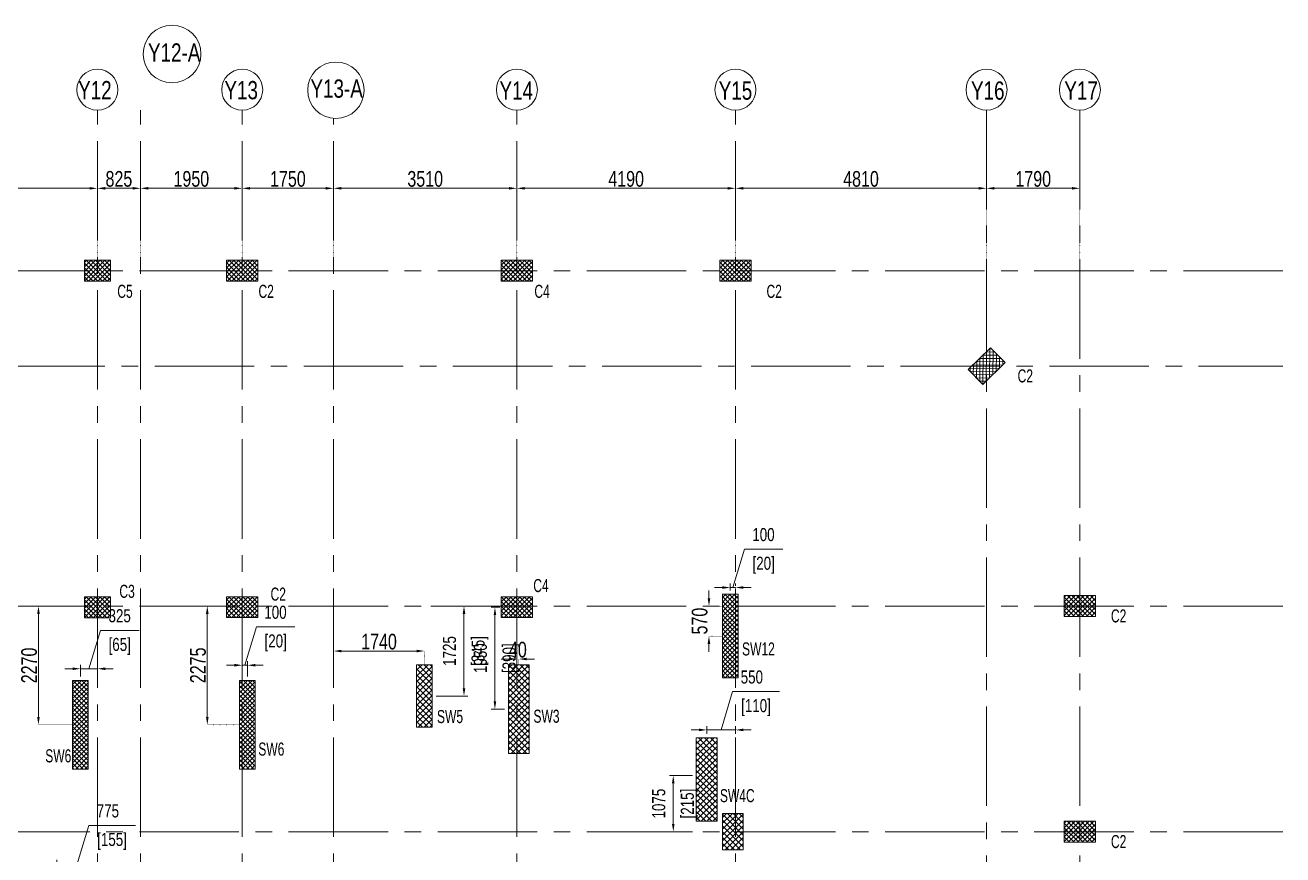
# Model space of a CAD drawing. Header units: millimetres. Extents: x 695 to 71867, y -1044 to 33059.
# Drawn here: x 47619 to 71717, y 17157 to 33059 of the extents above; entities that cross this region are included whole.
import ezdxf

# ---------------------------------------------------------------- set-up
doc = ezdxf.new("R2010")
doc.units = ezdxf.units.MM
for name, pattern in [('CENTER2', [28.575, 19.05, -3.175, 3.175, -3.175]), ('DASHED', [0.75, 0.5, -0.25]), ('DOT2', [3.175, 0, -3.175])]:
    doc.linetypes.add(name, pattern=pattern)
doc.layers.get('Defpoints').update_dxf_attribs({"color": 2, "lineweight": 40})
for name, color, linetype, lineweight in [('4 CEN NUM CIRCLE', 1, 'Continuous', 9), ('6 CEN NUM TEXT', 7, 'Continuous', 15), ('AN_PILE CAP', 161, 'Continuous', 25), ('CENTER LINE', 251, 'CENTER2', 9), ('DIM', 1, 'Continuous', 18), ('N_TEXT', 7, 'Continuous', 15), ('NEW_SH', 6, 'Continuous', 15), ('SW GF', 6, 'Continuous', 15)]:
    doc.layers.add(name, color=color, linetype=linetype, lineweight=lineweight)
doc.styles.add('AV', font='swisscl.ttf')
doc.styles.add('KARTIK MISC', font='swisscl.ttf', dxfattribs={"width": 0.9, "height": 300})
doc.styles.add('NK 125', font='swisscl.ttf', dxfattribs={"height": 300})
doc.dimstyles.new('DIMENSION', dxfattribs={"dimtxt": 250, "dimasz": 150, "dimexe": 75, "dimexo": 75, "dimgap": 150, "dimtad": 1, "dimdec": 0, "dimrnd": 5, "dimzin": 3, "dimdsep": 46, "dimtxsty": 'AV', "dimcen": 0, "dimclrd": 4, "dimclre": 4, "dimclrt": 4, "dimadec": 0, "dimazin": 0, "dimtfac": 1, "dimtdec": 0, "dimtofl": 0, "dimtmove": 1, "dimatfit": 0, "dimfxl": 1, "dimtolj": 1, "dimtzin": 0, "dimlwd": 5, "dimlwe": 5, "dimarcsym": 0})
doc.dimstyles.new('ravi', dxfattribs={"dimtxt": 300, "dimasz": 150, "dimexe": 0.18, "dimexo": 0.0625, "dimgap": 25, "dimtad": 1, "dimdec": 0, "dimrnd": 5, "dimzin": 0, "dimdsep": 46, "dimtxsty": 'NK 125', "dimblk": 'ARCHTICK', "dimcen": 0.09, "dimdle": 1, "dimclrd": 256, "dimclre": 4, "dimclrt": 256, "dimadec": 0, "dimazin": 0, "dimtfac": 1, "dimtdec": 0, "dimtix": 1, "dimtofl": 0, "dimtmove": 0, "dimatfit": 3, "dimldrblk": 'OPEN90', "dimfxl": 3000, "dimfxlon": 1, "dimtolj": 1, "dimtzin": 0, "dimlwd": 5, "dimlwe": 5, "dimarcsym": 0})
pattern_1 = [(45, (0, 0), (-44.1941738, 44.1941738), []), (135, (0, 0), (-44.1941738, -44.1941738), [])]

# ---------------------------------------------------------------- blocks, each defined once
blk = doc.blocks.new('SW3')
at = {"layer": 'NEW_SH', "lineweight": 5, "ltscale": 200}
h = blk.add_hatch(dxfattribs=at)
h.set_pattern_fill('ANSI37', color=256, scale=25)
h.paths.add_polyline_path([(582277, -3132), (581877, -3132), (581877, -4832), (582277, -4832)])
blk.add_lwpolyline([(581877, -3132), (582277, -3132), (582277, -4832), (581877, -4832)], close=True, dxfattribs=at)
blk = doc.blocks.new('C1')
at = {"layer": 'NEW_SH', "lineweight": 5, "ltscale": 20}
h = blk.add_hatch(dxfattribs=at)
h.set_pattern_fill('ANSI37', color=6, scale=25)
h.paths.add_polyline_path([(571152, -1807), (571152, -2207), (571852, -2207), (571852, -1807)])
at = {"layer": 'NEW_SH', "color": 6, "lineweight": 5, "ltscale": 20}
blk.add_lwpolyline([(571152, -1807), (571852, -1807), (571852, -2207), (571152, -2207)], close=True, dxfattribs=at)
blk = doc.blocks.new('SWA4')
at = {"layer": 'NEW_SH', "lineweight": 5, "ltscale": 200}
h = blk.add_hatch(dxfattribs=at)
h.set_pattern_fill('ANSI37', color=256, scale=25)
h.set_pattern_definition([(45, (380050.23, 33223.92), (-56.126601, 56.126601), []), (135, (380050.23, 33223.92), (-56.126601, -56.126601), [])])
h.paths.add_polyline_path([(962328, 20092), (962028, 20092), (962028, 18892), (962328, 18892)])
blk.add_lwpolyline([(962028, 20092), (962328, 20092), (962328, 18892), (962028, 18892)], close=True, dxfattribs=at)
blk = doc.blocks.new('SW4')
at = {"layer": 'NEW_SH', "lineweight": 5, "ltscale": 200}
h = blk.add_hatch(dxfattribs=at)
h.set_pattern_fill('ANSI37', color=256, scale=25)
h.paths.add_polyline_path([(581977, -14332), (582377, -14332), (582377, -12732), (581977, -12732)])
blk.add_lwpolyline([(581977, -12732), (582377, -12732), (582377, -14332), (581977, -14332)], close=True, dxfattribs=at)
blk = doc.blocks.new('C3A')
at = {"layer": 'NEW_SH', "lineweight": 5}
h = blk.add_hatch(dxfattribs=at)
h.set_pattern_fill('ANSI37', color=256, scale=500)
h.set_pattern_definition(pattern_1)
h.paths.add_polyline_path([(-612508, 1551312), (-612908, 1551312), (-612908, 1550712), (-612508, 1550712)])
blk.add_lwpolyline([(-612908, 1551312), (-612508, 1551312), (-612508, 1550712), (-612908, 1550712)], close=True, dxfattribs=at)
blk = doc.blocks.new('C8')
at = {"layer": 'NEW_SH', "lineweight": 5}
h = blk.add_hatch(dxfattribs=at)
h.set_pattern_fill('ANSI37', color=256, scale=500)
h.set_pattern_definition(pattern_1)
h.paths.add_polyline_path([(-617609, 1561384), (-617609, 1561884), (-618009, 1561884), (-618009, 1561384)])
blk.add_lwpolyline([(-618009, 1561884), (-617609, 1561884), (-617609, 1561384), (-618009, 1561384)], close=True, dxfattribs=at)
blk = doc.blocks.new('SW12')
at = {"layer": 'NEW_SH', "lineweight": 5}
h = blk.add_hatch(dxfattribs=at)
h.set_pattern_fill('ANSI37', color=256, scale=500)
h.set_pattern_definition(pattern_1)
h.paths.add_polyline_path([(-541731, 1545107), (-541431, 1545107), (-541431, 1546707), (-541731, 1546707)])
blk.add_lwpolyline([(-541731, 1546707), (-541431, 1546707), (-541431, 1545107), (-541731, 1545107)], close=True, dxfattribs=at)
blk = doc.blocks.new('T')
at = {"layer": 'NEW_SH', "lineweight": 5, "ltscale": 200}
h = blk.add_hatch(dxfattribs=at)
h.set_pattern_fill('ANSI37', color=256, scale=500)
h.set_pattern_definition(pattern_1)
h.paths.add_polyline_path([(366832, 112240), (367132, 112240), (367132, 110540), (366832, 110540)])
blk.add_lwpolyline([(366832, 112240), (367132, 112240), (367132, 110540), (366832, 110540)], close=True, dxfattribs=at)
blk = doc.blocks.new('*D227')
at = {"layer": 'Defpoints', "color": 0, "transparency": 16777216}
for p in [(48679, 20501), (49004, 20724), (49004, 20650)]:
    blk.add_point(p, dxfattribs=at)
at = {"layer": 'N_TEXT', "color": 4, "lineweight": 5, "transparency": 16777216}
for p, q in [((48841, 20724), (49062, 21459)), ((49062, 21459), (49801, 21459)), ((48679, 20576), (48679, 20799)), ((49004, 20725), (49004, 20799)), ((48529, 20724), (48379, 20724)), ((48679, 20724), (49004, 20724)), ((49154, 20724), (49304, 20724))]:
    blk.add_line(p, q, dxfattribs=at)
at = {"layer": 'N_TEXT', "color": 4, "transparency": 16777216}
for points in [[(48529, 20749), (48529, 20699), (48679, 20724)], [(49154, 20749), (49154, 20699), (49004, 20724)]]:
    blk.add_solid(points, dxfattribs=at)
at = {"layer": 'N_TEXT', "color": 4, "transparency": 16777216, "char_height": 250, "attachment_point": 5, "style": 'AV'}
for s, insert in [('\\A1;325', (49430, 21738)), ('\\A1;[65]', (49431, 21152))]:
    blk.add_mtext(s, dxfattribs=dict(at, insert=insert))
blk = doc.blocks.new('*D228')
at = {"layer": 'Defpoints', "color": 0, "transparency": 16777216}
for p in [(51879, 20791), (51779, 20673), (51879, 20501)]:
    blk.add_point(p, dxfattribs=at)
at = {"layer": 'N_TEXT', "color": 4, "lineweight": 5, "transparency": 16777216}
for p, q in [((51829, 20791), (52049, 21527)), ((52049, 21527), (52788, 21527)), ((51629, 20791), (51479, 20791)), ((51779, 20748), (51779, 20866)), ((51779, 20791), (51879, 20791)), ((51879, 20576), (51879, 20866)), ((52029, 20791), (52179, 20791))]:
    blk.add_line(p, q, dxfattribs=at)
at = {"layer": 'N_TEXT', "color": 4, "transparency": 16777216}
for points in [[(51629, 20816), (51629, 20766), (51779, 20791)], [(52029, 20816), (52029, 20766), (51879, 20791)]]:
    blk.add_solid(points, dxfattribs=at)
at = {"layer": 'N_TEXT', "color": 4, "transparency": 16777216, "char_height": 250, "attachment_point": 5, "style": 'AV'}
for s, insert in [('\\A1;100', (52415, 21805)), ('\\A1;[20]', (52419, 21219))]:
    blk.add_mtext(s, dxfattribs=dict(at, insert=insert))
blk = doc.blocks.new('*D229')
at = {"layer": 'Defpoints', "color": 0, "transparency": 16777216}
for p in [(53529, 21063), (53529, 20801), (55270, 20801)]:
    blk.add_point(p, dxfattribs=at)
at = {"layer": 'DIM', "color": 4, "linetype": 'DOT2', "lineweight": 5, "transparency": 16777216}
for p, q in [((53529, 20801), (53529, 21063)), ((55270, 20801), (55270, 21063))]:
    blk.add_line(p, q, dxfattribs=at)
at = {"layer": 'DIM', "lineweight": 5, "transparency": 16777216}
blk.add_line((55120, 21063), (53679, 21063), dxfattribs=at)
at = {"layer": 'DIM', "transparency": 16777216}
for points in [[(53679, 21088), (53679, 21038), (53529, 21063)], [(55120, 21088), (55120, 21038), (55270, 21063)]]:
    blk.add_solid(points, dxfattribs=at)
at = {"layer": 'DIM', "transparency": 16777216, "insert": (54399, 21242), "char_height": 300, "attachment_point": 5, "style": 'NK 125'}
blk.add_mtext('\\A1;1740', dxfattribs=at)
blk = doc.blocks.new('_Open90')
at = {"color": 0, "linetype": 'ByBlock', "lineweight": -2}
for p, q in [((0, 0), (-1, 0)), ((-0.5, 0.5), (0, 0)), ((0, 0), (-0.5, -0.5))]:
    blk.add_line(p, q, dxfattribs=at)
blk = doc.blocks.new('*D230')
at = {"layer": 'Defpoints', "color": 0, "transparency": 16777216}
for p in [(57041, 20801), (57079, 20910), (57079, 20801)]:
    blk.add_point(p, dxfattribs=at)
at = {"layer": 'DIM', "lineweight": 5, "transparency": 16777216}
for p, q in [((56891, 20910), (56741, 20910)), ((57229, 20910), (57379, 20910))]:
    blk.add_line(p, q, dxfattribs=at)
at = {"layer": 'DIM', "color": 4, "linetype": 'DOT2', "lineweight": 5, "transparency": 16777216}
for p, q in [((57041, 20801), (57041, 20910)), ((57079, 20801), (57079, 20910))]:
    blk.add_line(p, q, dxfattribs=at)
at = {"layer": 'DIM', "transparency": 16777216}
for points in [[(56891, 20935), (56891, 20885), (57041, 20910)], [(57229, 20935), (57229, 20885), (57079, 20910)]]:
    blk.add_solid(points, dxfattribs=at)
at = {"layer": 'DIM', "transparency": 16777216, "insert": (57060, 21088), "char_height": 300, "attachment_point": 5, "style": 'NK 125'}
blk.add_mtext('\\A1;40', dxfattribs=at)
blk = doc.blocks.new('*D172')
at = {"layer": 'Defpoints', "color": 0, "transparency": 16777216}
for p in [(61229, 22280), (61229, 22237), (61129, 22151)]:
    blk.add_point(p, dxfattribs=at)
at = {"layer": 'N_TEXT', "color": 4, "lineweight": 5, "transparency": 16777216}
for p, q in [((61179, 22280), (61399, 23016)), ((61399, 23016), (62138, 23016)), ((60979, 22280), (60829, 22280)), ((61129, 22226), (61129, 22355)), ((61129, 22280), (61229, 22280)), ((61229, 22312), (61229, 22355)), ((61379, 22280), (61529, 22280))]:
    blk.add_line(p, q, dxfattribs=at)
at = {"layer": 'N_TEXT', "color": 4, "transparency": 16777216}
for points in [[(60979, 22305), (60979, 22255), (61129, 22280)], [(61379, 22305), (61379, 22255), (61229, 22280)]]:
    blk.add_solid(points, dxfattribs=at)
at = {"layer": 'N_TEXT', "color": 4, "transparency": 16777216, "char_height": 250, "attachment_point": 5, "style": 'AV'}
for s, insert in [('\\A1;100', (61765, 23294)), ('\\A1;[20]', (61769, 22708))]:
    blk.add_mtext(s, dxfattribs=dict(at, insert=insert))
blk = doc.blocks.new('*D231')
at = {"layer": 'Defpoints', "color": 0, "transparency": 16777216}
for p in [(61229, 19551), (60679, 19401), (61229, 19401)]:
    blk.add_point(p, dxfattribs=at)
at = {"layer": 'N_TEXT', "color": 4, "lineweight": 5, "transparency": 16777216}
for p, q in [((60954, 19551), (61174, 20286)), ((61174, 20286), (62070, 20286)), ((60529, 19551), (60379, 19551)), ((60679, 19476), (60679, 19626)), ((60679, 19551), (61229, 19551)), ((61229, 19476), (61229, 19626)), ((61379, 19551), (61529, 19551))]:
    blk.add_line(p, q, dxfattribs=at)
at = {"layer": 'N_TEXT', "color": 4, "transparency": 16777216}
for points in [[(60529, 19576), (60529, 19526), (60679, 19551)], [(61379, 19576), (61379, 19526), (61229, 19551)]]:
    blk.add_solid(points, dxfattribs=at)
at = {"layer": 'N_TEXT', "color": 4, "transparency": 16777216, "char_height": 250, "attachment_point": 5, "style": 'AV'}
for s, insert in [('\\A1;550', (61543, 20564)), ('\\A1;[110]', (61622, 19979))]:
    blk.add_mtext(s, dxfattribs=dict(at, insert=insert))
blk = doc.blocks.new('*D174')
at = {"layer": 'Defpoints', "color": 0, "transparency": 16777216}
for p in [(49004, 16986), (48229, 16701), (49004, 16701)]:
    blk.add_point(p, dxfattribs=at)
at = {"layer": 'N_TEXT', "color": 4, "lineweight": 5, "transparency": 16777216}
for p, q in [((48616, 16986), (48837, 17721)), ((48837, 17721), (49732, 17721)), ((48079, 16986), (47929, 16986)), ((48229, 16776), (48229, 17061)), ((48229, 16986), (49004, 16986)), ((49004, 16776), (49004, 17061)), ((49154, 16986), (49304, 16986))]:
    blk.add_line(p, q, dxfattribs=at)
at = {"layer": 'N_TEXT', "color": 4, "transparency": 16777216}
for points in [[(48079, 17011), (48079, 16961), (48229, 16986)], [(49154, 17011), (49154, 16961), (49004, 16986)]]:
    blk.add_solid(points, dxfattribs=at)
at = {"layer": 'N_TEXT', "color": 4, "transparency": 16777216, "char_height": 250, "attachment_point": 5, "style": 'AV'}
for s, insert in [('\\A1;775', (49204, 17998)), ('\\A1;[155]', (49284, 17414))]:
    blk.add_mtext(s, dxfattribs=dict(at, insert=insert))
blk = doc.blocks.new('*D204')
at = {"layer": 'Defpoints', "color": 0, "transparency": 16777216}
for p in [(47874, 21923), (48529, 21923), (48529, 19651)]:
    blk.add_point(p, dxfattribs=at)
at = {"layer": 'DIM', "color": 4, "linetype": 'DOT2', "lineweight": 5, "transparency": 16777216}
for p, q in [((48529, 21923), (47874, 21923)), ((48529, 19651), (47874, 19651))]:
    blk.add_line(p, q, dxfattribs=at)
at = {"layer": 'DIM', "lineweight": 5, "transparency": 16777216}
blk.add_line((47874, 19801), (47874, 21773), dxfattribs=at)
at = {"layer": 'DIM', "transparency": 16777216}
for points in [[(47849, 21773), (47899, 21773), (47874, 21923)], [(47849, 19801), (47899, 19801), (47874, 19651)]]:
    blk.add_solid(points, dxfattribs=at)
at = {"layer": 'DIM', "transparency": 16777216, "insert": (47696, 20787), "char_height": 300, "attachment_point": 5, "rotation": 90, "style": 'NK 125'}
blk.add_mtext('\\A1;2270', dxfattribs=at)
blk = doc.blocks.new('*D205')
at = {"layer": 'Defpoints', "color": 0, "transparency": 16777216}
for p in [(51109, 21926), (51529, 21926), (51729, 19651)]:
    blk.add_point(p, dxfattribs=at)
at = {"layer": 'DIM', "color": 4, "linetype": 'DOT2', "lineweight": 5, "transparency": 16777216}
for p, q in [((51529, 21926), (51109, 21926)), ((51729, 19651), (51109, 19651))]:
    blk.add_line(p, q, dxfattribs=at)
at = {"layer": 'DIM', "lineweight": 5, "transparency": 16777216}
blk.add_line((51109, 19801), (51109, 21776), dxfattribs=at)
at = {"layer": 'DIM', "transparency": 16777216}
for points in [[(51084, 21776), (51134, 21776), (51109, 21926)], [(51084, 19801), (51134, 19801), (51109, 19651)]]:
    blk.add_solid(points, dxfattribs=at)
at = {"layer": 'DIM', "transparency": 16777216, "insert": (50931, 20789), "char_height": 300, "attachment_point": 5, "rotation": 90, "style": 'NK 125'}
blk.add_mtext('\\A1;2275', dxfattribs=at)
blk = doc.blocks.new('*D206')
at = {"layer": 'Defpoints', "color": 0, "transparency": 16777216}
for p in [(55317, 21926), (56027, 21926), (55420, 20201)]:
    blk.add_point(p, dxfattribs=at)
at = {"layer": 'N_TEXT', "color": 4, "lineweight": 5, "transparency": 16777216}
for p, q in [((55392, 21926), (56102, 21926)), ((56027, 20351), (56027, 21776)), ((55495, 20201), (56102, 20201))]:
    blk.add_line(p, q, dxfattribs=at)
at = {"layer": 'N_TEXT', "color": 4, "transparency": 16777216}
for points in [[(56002, 21776), (56052, 21776), (56027, 21926)], [(56002, 20351), (56052, 20351), (56027, 20201)]]:
    blk.add_solid(points, dxfattribs=at)
at = {"layer": 'N_TEXT', "color": 4, "transparency": 16777216, "char_height": 250, "attachment_point": 5, "rotation": 90, "style": 'AV'}
for s, insert in [('\\A1;1725', (55749, 21064)), ('\\A1;[345]', (56334, 21064))]:
    blk.add_mtext(s, dxfattribs=dict(at, insert=insert))
blk = doc.blocks.new('*D207')
at = {"layer": 'Defpoints', "color": 0, "transparency": 16777216}
for p in [(56620, 21901), (56791, 21901), (56879, 19951)]:
    blk.add_point(p, dxfattribs=at)
at = {"layer": 'N_TEXT', "color": 4, "lineweight": 5, "transparency": 16777216}
for p, q in [((56716, 21901), (56545, 21901)), ((56620, 20101), (56620, 21751)), ((56804, 19951), (56545, 19951))]:
    blk.add_line(p, q, dxfattribs=at)
at = {"layer": 'N_TEXT', "color": 4, "transparency": 16777216}
for points in [[(56595, 21751), (56645, 21751), (56620, 21901)], [(56595, 20101), (56645, 20101), (56620, 19951)]]:
    blk.add_solid(points, dxfattribs=at)
at = {"layer": 'N_TEXT', "color": 4, "transparency": 16777216, "char_height": 250, "attachment_point": 5, "rotation": 90, "style": 'AV'}
for s, insert in [('\\A1;1950', (56342, 20926)), ('\\A1;[390]', (56928, 20926))]:
    blk.add_mtext(s, dxfattribs=dict(at, insert=insert))
blk = doc.blocks.new('*D141')
at = {"layer": 'Defpoints', "color": 0, "transparency": 16777216}
for p in [(60721, 21923), (60979, 21923), (60979, 21351)]:
    blk.add_point(p, dxfattribs=at)
at = {"layer": 'DIM', "lineweight": 5, "transparency": 16777216}
for p, q in [((60721, 22073), (60721, 22223)), ((60721, 21201), (60721, 21051))]:
    blk.add_line(p, q, dxfattribs=at)
at = {"layer": 'DIM', "color": 4, "linetype": 'DOT2', "lineweight": 5, "transparency": 16777216}
for p, q in [((60979, 21923), (60721, 21923)), ((60979, 21351), (60721, 21351))]:
    blk.add_line(p, q, dxfattribs=at)
at = {"layer": 'DIM', "transparency": 16777216}
for points in [[(60696, 22073), (60746, 22073), (60721, 21923)], [(60696, 21201), (60746, 21201), (60721, 21351)]]:
    blk.add_solid(points, dxfattribs=at)
at = {"layer": 'DIM', "transparency": 16777216, "insert": (60543, 21637), "char_height": 300, "attachment_point": 5, "rotation": 90, "style": 'NK 125'}
blk.add_mtext('\\A1;570', dxfattribs=at)
blk = doc.blocks.new('*D208')
at = {"layer": 'Defpoints', "color": 0, "transparency": 16777216}
for p in [(60479, 18676), (60037, 17601), (60479, 17601)]:
    blk.add_point(p, dxfattribs=at)
at = {"layer": 'N_TEXT', "color": 4, "lineweight": 5, "transparency": 16777216}
for p, q in [((60404, 18676), (59962, 18676)), ((60037, 18526), (60037, 17751)), ((60404, 17601), (59962, 17601))]:
    blk.add_line(p, q, dxfattribs=at)
at = {"layer": 'N_TEXT', "color": 4, "transparency": 16777216}
for points in [[(60012, 18526), (60062, 18526), (60037, 18676)], [(60012, 17751), (60062, 17751), (60037, 17601)]]:
    blk.add_solid(points, dxfattribs=at)
at = {"layer": 'N_TEXT', "color": 4, "transparency": 16777216, "char_height": 250, "attachment_point": 5, "rotation": 90, "style": 'AV'}
for s, insert in [('\\A1;1075', (59759, 18139)), ('\\A1;[215]', (60344, 18139))]:
    blk.add_mtext(s, dxfattribs=dict(at, insert=insert))
blk = doc.blocks.new('*D154')
at = {"layer": 'Defpoints', "color": 0, "transparency": 16777216}
for p in [(49003, 29932), (44728, 28348), (49003, 28348)]:
    blk.add_point(p, dxfattribs=at)
at = {"layer": 'DIM', "color": 4, "linetype": 'DOT2', "lineweight": 5, "transparency": 16777216}
for p, q in [((44728, 28348), (44728, 29932)), ((49003, 28348), (49003, 29932))]:
    blk.add_line(p, q, dxfattribs=at)
at = {"layer": 'DIM', "lineweight": 5, "transparency": 16777216}
blk.add_line((44878, 29932), (48853, 29932), dxfattribs=at)
at = {"layer": 'DIM', "transparency": 16777216}
for points in [[(44878, 29957), (44878, 29907), (44728, 29932)], [(48853, 29957), (48853, 29907), (49003, 29932)]]:
    blk.add_solid(points, dxfattribs=at)
at = {"layer": 'DIM', "transparency": 16777216, "insert": (46865, 30111), "char_height": 300, "attachment_point": 5, "style": 'NK 125'}
blk.add_mtext('\\A1;4275', dxfattribs=at)
blk = doc.blocks.new('*D155')
at = {"layer": 'Defpoints', "color": 0, "transparency": 16777216}
for p in [(51778, 29932), (49828, 28348), (51778, 28348)]:
    blk.add_point(p, dxfattribs=at)
at = {"layer": 'DIM', "color": 4, "linetype": 'DOT2', "lineweight": 5, "transparency": 16777216}
for p, q in [((49828, 28348), (49828, 29932)), ((51778, 28348), (51778, 29932))]:
    blk.add_line(p, q, dxfattribs=at)
at = {"layer": 'DIM', "lineweight": 5, "transparency": 16777216}
blk.add_line((49978, 29932), (51628, 29932), dxfattribs=at)
at = {"layer": 'DIM', "transparency": 16777216}
for points in [[(49978, 29957), (49978, 29907), (49828, 29932)], [(51628, 29957), (51628, 29907), (51778, 29932)]]:
    blk.add_solid(points, dxfattribs=at)
at = {"layer": 'DIM', "transparency": 16777216, "insert": (50803, 30111), "char_height": 300, "attachment_point": 5, "style": 'NK 125'}
blk.add_mtext('\\A1;1950', dxfattribs=at)
blk = doc.blocks.new('*D156')
at = {"layer": 'Defpoints', "color": 0, "transparency": 16777216}
for p in [(57040, 29932), (53528, 28348), (57040, 28348)]:
    blk.add_point(p, dxfattribs=at)
at = {"layer": 'DIM', "color": 4, "linetype": 'DOT2', "lineweight": 5, "transparency": 16777216}
for p, q in [((53528, 28348), (53528, 29932)), ((57040, 28348), (57040, 29932))]:
    blk.add_line(p, q, dxfattribs=at)
at = {"layer": 'DIM', "lineweight": 5, "transparency": 16777216}
blk.add_line((53678, 29932), (56890, 29932), dxfattribs=at)
at = {"layer": 'DIM', "transparency": 16777216}
for points in [[(53678, 29957), (53678, 29907), (53528, 29932)], [(56890, 29957), (56890, 29907), (57040, 29932)]]:
    blk.add_solid(points, dxfattribs=at)
at = {"layer": 'DIM', "transparency": 16777216, "insert": (55284, 30111), "char_height": 300, "attachment_point": 5, "style": 'NK 125'}
blk.add_mtext('\\A1;3510', dxfattribs=at)
blk = doc.blocks.new('*D157')
at = {"layer": 'Defpoints', "color": 0, "transparency": 16777216}
for p in [(61228, 29932), (57040, 28348), (61228, 28348)]:
    blk.add_point(p, dxfattribs=at)
at = {"layer": 'DIM', "color": 4, "linetype": 'DOT2', "lineweight": 5, "transparency": 16777216}
for p, q in [((57040, 28348), (57040, 29932)), ((61228, 28348), (61228, 29932))]:
    blk.add_line(p, q, dxfattribs=at)
at = {"layer": 'DIM', "lineweight": 5, "transparency": 16777216}
blk.add_line((57190, 29932), (61078, 29932), dxfattribs=at)
at = {"layer": 'DIM', "transparency": 16777216}
for points in [[(57190, 29957), (57190, 29907), (57040, 29932)], [(61078, 29957), (61078, 29907), (61228, 29932)]]:
    blk.add_solid(points, dxfattribs=at)
at = {"layer": 'DIM', "transparency": 16777216, "insert": (59134, 30111), "char_height": 300, "attachment_point": 5, "style": 'NK 125'}
blk.add_mtext('\\A1;4190', dxfattribs=at)
blk = doc.blocks.new('*D158')
at = {"layer": 'Defpoints', "color": 0, "transparency": 16777216}
for p in [(66040, 29932), (61228, 28348), (66040, 28348)]:
    blk.add_point(p, dxfattribs=at)
at = {"layer": 'DIM', "color": 4, "linetype": 'DOT2', "lineweight": 5, "transparency": 16777216}
for p, q in [((61228, 28348), (61228, 29932)), ((66040, 28348), (66040, 29932))]:
    blk.add_line(p, q, dxfattribs=at)
at = {"layer": 'DIM', "lineweight": 5, "transparency": 16777216}
blk.add_line((61378, 29932), (65890, 29932), dxfattribs=at)
at = {"layer": 'DIM', "transparency": 16777216}
for points in [[(61378, 29957), (61378, 29907), (61228, 29932)], [(65890, 29957), (65890, 29907), (66040, 29932)]]:
    blk.add_solid(points, dxfattribs=at)
at = {"layer": 'DIM', "transparency": 16777216, "insert": (63634, 30111), "char_height": 300, "attachment_point": 5, "style": 'NK 125'}
blk.add_mtext('\\A1;4810', dxfattribs=at)
blk = doc.blocks.new('*D159')
at = {"layer": 'Defpoints', "color": 0, "transparency": 16777216}
for p in [(67828, 29932), (66040, 28348), (67828, 28348)]:
    blk.add_point(p, dxfattribs=at)
at = {"layer": 'DIM', "color": 4, "linetype": 'DOT2', "lineweight": 5, "transparency": 16777216}
for p, q in [((66040, 28348), (66040, 29932)), ((67828, 28348), (67828, 29932))]:
    blk.add_line(p, q, dxfattribs=at)
at = {"layer": 'DIM', "lineweight": 5, "transparency": 16777216}
blk.add_line((66190, 29932), (67678, 29932), dxfattribs=at)
at = {"layer": 'DIM', "transparency": 16777216}
for points in [[(66190, 29957), (66190, 29907), (66040, 29932)], [(67678, 29957), (67678, 29907), (67828, 29932)]]:
    blk.add_solid(points, dxfattribs=at)
at = {"layer": 'DIM', "transparency": 16777216, "insert": (66934, 30111), "char_height": 300, "attachment_point": 5, "style": 'NK 125'}
blk.add_mtext('\\A1;1790', dxfattribs=at)
blk = doc.blocks.new('*D168')
at = {"layer": 'Defpoints', "color": 0, "transparency": 16777216}
for p in [(49828, 29932), (49003, 28348), (49828, 28348)]:
    blk.add_point(p, dxfattribs=at)
at = {"layer": 'DIM', "color": 4, "linetype": 'DOT2', "lineweight": 5, "transparency": 16777216}
for p, q in [((49003, 28348), (49003, 29932)), ((49828, 28348), (49828, 29932))]:
    blk.add_line(p, q, dxfattribs=at)
at = {"layer": 'DIM', "lineweight": 5, "transparency": 16777216}
blk.add_line((49153, 29932), (49678, 29932), dxfattribs=at)
at = {"layer": 'DIM', "transparency": 16777216}
for points in [[(49153, 29957), (49153, 29907), (49003, 29932)], [(49678, 29957), (49678, 29907), (49828, 29932)]]:
    blk.add_solid(points, dxfattribs=at)
at = {"layer": 'DIM', "transparency": 16777216, "insert": (49415, 30111), "char_height": 300, "attachment_point": 5, "style": 'NK 125'}
blk.add_mtext('\\A1;825', dxfattribs=at)
blk = doc.blocks.new('*D169')
at = {"layer": 'Defpoints', "color": 0, "transparency": 16777216}
for p in [(53528, 29932), (51778, 28348), (53528, 28348)]:
    blk.add_point(p, dxfattribs=at)
at = {"layer": 'DIM', "color": 4, "linetype": 'DOT2', "lineweight": 5, "transparency": 16777216}
for p, q in [((51778, 28348), (51778, 29932)), ((53528, 28348), (53528, 29932))]:
    blk.add_line(p, q, dxfattribs=at)
at = {"layer": 'DIM', "lineweight": 5, "transparency": 16777216}
blk.add_line((51928, 29932), (53378, 29932), dxfattribs=at)
at = {"layer": 'DIM', "transparency": 16777216}
for points in [[(51928, 29957), (51928, 29907), (51778, 29932)], [(53378, 29957), (53378, 29907), (53528, 29932)]]:
    blk.add_solid(points, dxfattribs=at)
at = {"layer": 'DIM', "transparency": 16777216, "insert": (52653, 30111), "char_height": 300, "attachment_point": 5, "style": 'NK 125'}
blk.add_mtext('\\A1;1750', dxfattribs=at)

msp = doc.modelspace()

# ---------------------------------------------------------------- linework, layer by layer
at = {"layer": '4 CEN NUM CIRCLE', "transparency": 16777216}
for centre, radius in [((50434.2, 32505.9), 553.5), ((53573.8, 31811.4, 0), 541.3), ((49003, 31821.4, 0), 392.8), ((51778, 31821.4, 0), 392.8), ((57040.2, 31821.4, 0), 392.8), ((61228, 31821.4, 0), 392.8), ((66039.6, 31821.4, 0), 392.8), ((67828, 31821.4, 0), 392.8)]:
    msp.add_circle(centre, radius, dxfattribs=at)
at = {"layer": 'CENTER LINE', "linetype": 'CENTER2', "lineweight": 0, "ltscale": 100, "transparency": 16777216}
for p, q in [((49003, 355.9), (49003, 31428.7)), ((49828, 355.9), (49828, 31428.7)), ((51778, 355.9), (51778, 31428.7)), ((57040.2, 355.9), (57040.2, 31428.7)), ((61228, 355.9), (61228, 31428.7)), ((66039.6, 31428.7), (66039.6, 355.9)), ((67828, 31428.7), (67828, 355.9)), ((53528, 355.9), (53528, 31278.6)), ((71716.5, 28347.6), (1523.3, 28347.6)), ((1523.3, 26522.7), (71716.5, 26522.7)), ((71716.5, 21922.6), (1523.3, 21922.6)), ((71716.8, 17597.6), (1523.3, 17597.6))]:
    msp.add_line(p, q, dxfattribs=at)
at = {"layer": 'NEW_SH', "lineweight": 5, "ltscale": 200, "transparency": 16777216}
for points in [[(48528.7, 20501.4), (48828.7, 20501.4), (48828.7, 18801.4), (48528.7, 18801.4)], [(51728.7, 20501.4), (52028.7, 20501.4), (52028.7, 18801.4), (51728.7, 18801.4)]]:
    msp.add_lwpolyline(points, close=True, dxfattribs=at)

# ---------------------------------------------------------------- block references
at = {"layer": 'AN_PILE CAP', "transparency": 16777216}
for p in [(-318303.6, -91738.8), (-315103.6, -91738.8)]:
    msp.add_blockref('T', p, dxfattribs=at)
at = {"layer": 'NEW_SH', "transparency": 16777216}
for name, p, rotation in [('C8', (-1512630.4, -589457.3), 270), ('C3A', (-1499232.5, -584353.1), 270.0000000133847), ('C3A', (-1493970, -584353.1), 270.0000000133847), ('C3A', (-1489782.5, -584353.1), 270.0000000133847), ('C3A', (745837.3, 1549327.1), 134.3876361344461), ('C8', (-1512630.4, -595907.3), 270), ('C3A', (-1499232.5, -590803.1), 270.0000000133847), ('C3A', (-1493970.3, -590803.1), 270.0000000133847), ('C3A', (-1483183.2, -590781.9), 270.0000000133847), ('C3A', (-1483183.2, -595106.9), 270.0000000133847)]:
    msp.add_blockref(name, p, dxfattribs=dict(at, rotation=rotation))
msp.add_blockref('SW12', (602709.3, -1524555.9), dxfattribs=at)
at = {"layer": 'NEW_SH', "lineweight": 5, "transparency": 16777216}
msp.add_blockref('SWA4', (-906908, 709.1), dxfattribs=at)
at = {"layer": 'NEW_SH', "linetype": 'DASHED', "lineweight": 5, "transparency": 16777216}
for name, p in [('SW3', (-524998.6, 23933)), ('SW4', (-521498.6, 32133))]:
    msp.add_blockref(name, p, dxfattribs=at)
at = {"layer": 'NEW_SH', "linetype": 'DASHED', "lineweight": 5, "transparency": 16777216, "rotation": 270}
msp.add_blockref('C1', (63185.4, 589103.7), dxfattribs=at)

# ---------------------------------------------------------------- texts
at = {"layer": '6 CEN NUM TEXT', "transparency": 16777216, "char_height": 350, "attachment_point": 1, "style": 'KARTIK MISC'}
for s, insert in [('{\\fSwis721 Cn BT|b0|i0|c0|p34;Y12-A}', (49973.3, 32710.1, 0)), ('{\\fSwis721 Cn BT|b0|i0|c0|p34;Y12}', (48634.5, 31988.6, 0)), ('{\\fSwis721 Cn BT|b0|i0|c0|p34;Y13}', (51437.5, 31988.6, 0)), ('{\\fSwis721 Cn BT|b0|i0|c0|p34;Y13-A}', (53086, 32018.7, 0)), ('{\\fSwis721 Cn BT|b0|i0|c0|p34;Y14}', (56707.8, 31980, 0)), ('{\\fSwis721 Cn BT|b0|i0|c0|p34;Y15}', (60908.1, 31980, 0)), ('{\\fSwis721 Cn BT|b0|i0|c0|p34;Y16}', (65742.4, 31980, 0)), ('{\\fSwis721 Cn BT|b0|i0|c0|p34;Y17}', (67530.8, 31980, 0))]:
    msp.add_mtext_dynamic_manual_height_columns(s, width=90.211, gutter_width=12.5, heights=[0], dxfattribs=dict(at, insert=insert))
at = {"layer": 'NEW_SH', "color": 4, "lineweight": 5, "transparency": 16777216, "char_height": 250, "width": 688.945, "attachment_point": 1, "style": 'KARTIK MISC'}
for s, insert in [('C5', (49385, 28082.6)), ('C2', (52089.6, 28082.6)), ('C4', (57376, 28082.6)), ('C2', (61823.5, 28082.6)), ('C2', (66635.1, 26461.8)), ('C4', (57355.2, 22443.4)), ('C3', (49424.6, 22332.9)), ('C2', (68423.5, 21861.7)), ('SW12', (61354.6, 21228.4, 0)), ('SW5', (55510.2, 19932.6)), ('SW3', (57357.9, 19939.3, 0)), ('SW6', (52086.2, 19309)), ('SW6', (48003.8, 19179.4)), ('SW4C', (60930.6, 18416.8)), ('C2', (68423.5, 17536.7))]:
    msp.add_mtext(s, dxfattribs=dict(at, insert=insert))
at = {"layer": 'SW GF', "color": 4, "lineweight": 5, "transparency": 16777216, "insert": (52321.1, 22279.5), "char_height": 250, "width": 688.945, "attachment_point": 1, "style": 'KARTIK MISC'}
msp.add_mtext('C2', dxfattribs=at)

# ---------------------------------------------------------------- dimensions: what is measured, and where the dimension line sits
at = {"layer": 'DIM', "color": 1, "transparency": 16777216}
for base, p1, p2, override, picture, middle in [((49003, 29932), (44728, 28347.6), (49003, 28347.6), {"dimsah": 1}, '*D154', (46865.5, 30110.7)), ((49828, 29932), (49003, 28347.6), (49828, 28347.6), {"dimsah": 1}, '*D168', (49415.5, 30110.7)), ((51778, 29932), (49828, 28347.6), (51778, 28347.6), {"dimsah": 1}, '*D155', (50803, 30110.7)), ((53528, 29932), (51778, 28347.6), (53528, 28347.6), {"dimsah": 1}, '*D169', (52653, 30110.7)), ((57040.46997, 29932.04753), (53527.96998, 28347.57978), (57040.46997, 28347.57978), {"dimsah": 1}, '*D156', (55284.21998, 30110.88108)), ((61227.96998, 29932.04753), (57040.46997, 28347.57978), (61227.96998, 28347.57978), {"dimsah": 1}, '*D157', (59134.21998, 30110.68449)), ((66039.6, 29932), (61228, 28347.6), (66039.6, 28347.6), {"dimsah": 1}, '*D158', (63633.8, 30110.7)), ((67828, 29932), (66039.6, 28347.6), (67828, 28347.6), {"dimsah": 1}, '*D159', (66933.8, 30110.7)), ((53528.7, 21063.1), (55269.6, 20801.4), (53528.7, 20801.4), {"dimsah": 1}, '*D229', (54399.2, 21241.7)), ((57078.7, 20909.7), (57041, 20801.4), (57078.7, 20801.4), {"dimtad": 3, "dimsah": 1}, '*D230', (57059.8, 21088.3))]:
    dim = msp.add_linear_dim(base=base, p1=p1, p2=p2, dimstyle='ravi', override=override, dxfattribs=at)
    dim.commit()
    dim.dimension.update_dxf_attribs({"geometry": picture, "text_midpoint": middle})
for base, p1, p2, picture, middle in [((60721.4, 21922.6), (60978.7, 21351.4), (60978.7, 21922.6), '*D141', (60542.8, 21637)), ((47874.3, 21922.6), (48528.7, 19651.4), (48528.7, 21922.6), '*D204', (47695.7, 20787)), ((51109.5, 21926.4), (51728.7, 19651.4), (51528.7, 21926.4), '*D205', (50930.9, 20788.9))]:
    dim = msp.add_linear_dim(base=base, p1=p1, p2=p2, angle=90, dimstyle='ravi', override={"dimsah": 1}, dxfattribs=at)
    dim.commit()
    dim.dimension.update_dxf_attribs({"geometry": picture, "text_midpoint": middle})
at = {"layer": 'N_TEXT', "transparency": 16777216}
for base, p1, p2, picture, middle in [((61228.7, 22280.2), (61128.7, 22151.4), (61228.7, 22236.9), '*D172', (61549.3, 23015.6)), ((51878.7, 20791.2), (51778.7, 20672.5), (51878.7, 20501.4), '*D228', (52199.3, 21526.6)), ((49003.7, 20723.8), (48678.7, 20501.4), (49003.7, 20650.2), '*D227', (49211.9, 21459.4)), ((61228.7, 19550.7), (60678.7, 19401.4), (61228.7, 19401.4), '*D231', (61324.3, 20286.1)), ((49003.7, 16986.4), (48228.7, 16701.4), (49003.7, 16701.4), '*D174', (48986.5, 17720.8))]:
    dim = msp.add_linear_dim(base=base, p1=p1, p2=p2, dimstyle='DIMENSION', override={"dimpost": '\\X'}, dxfattribs=at)
    dim.commit()
    dim.dimension.update_dxf_attribs({"geometry": picture, "text_midpoint": middle})
for base, p1, p2, picture, middle in [((56026.6, 21926.4), (55419.6, 20201.4), (55317.4, 21926.4), '*D206', (56026.6, 21063.9)), ((56620.1, 21901.4), (56878.7, 19951.4), (56791, 21901.4), '*D207', (56620.1, 20926.4)), ((60037.1, 17601.4), (60478.7, 18676), (60478.7, 17601.4), '*D208', (60037.1, 18138.7))]:
    dim = msp.add_linear_dim(base=base, p1=p1, p2=p2, angle=90, dimstyle='DIMENSION', override={"dimpost": '\\X'}, dxfattribs=at)
    dim.commit()
    dim.dimension.update_dxf_attribs({"geometry": picture, "text_midpoint": middle})

doc.saveas('drawing.dxf')
